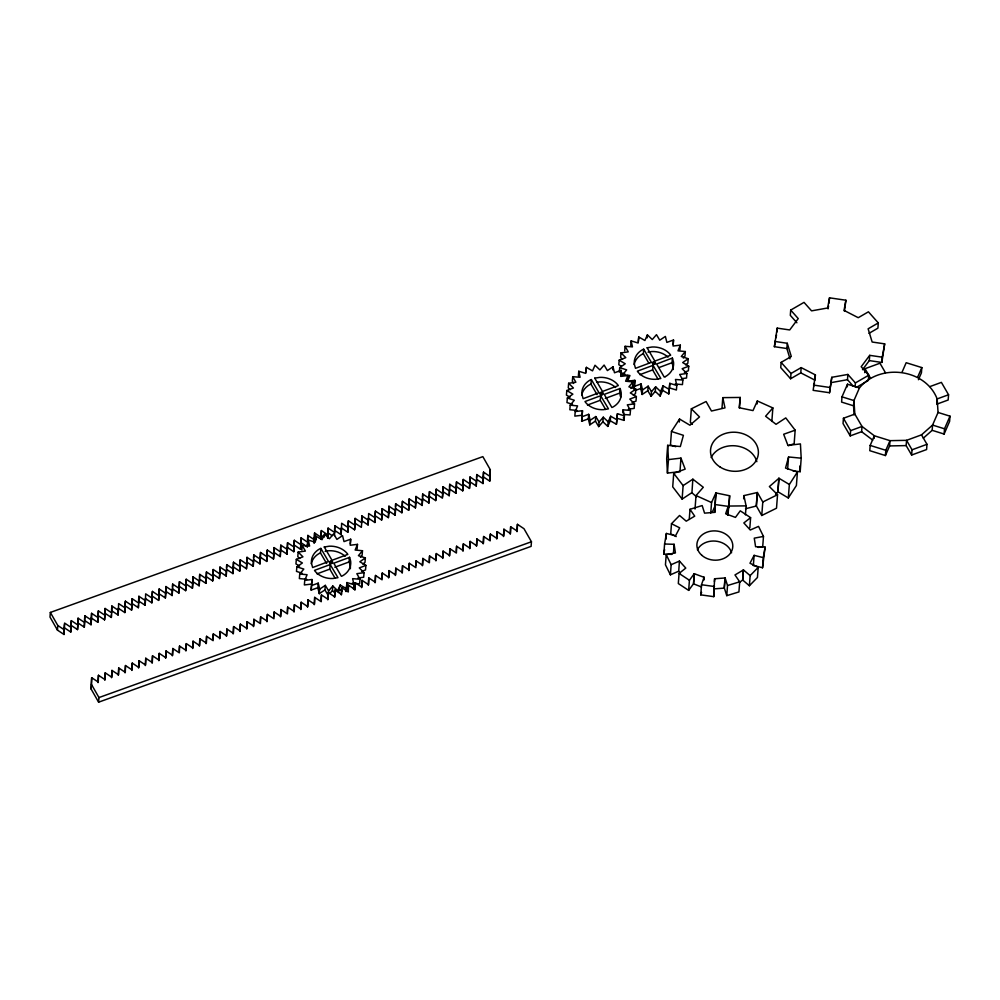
<?xml version="1.0" encoding="UTF-8"?>
<svg xmlns="http://www.w3.org/2000/svg" width="1000" height="1000" viewBox="0 0 1000 1000"><rect width="100%" height="100%" fill="white"/><g stroke="black" fill="none" stroke-linecap="round" stroke-linejoin="round"><path stroke-width="1.5" d="M671.988 554.375L663.825 554.125L664.587 544L674.1 544.3L675.425 552.938L666.213 554.663L665.45 564.788L670.4 574.825L678.662 571.2M670.4 574.825L671.15 564.7L679.425 561.075L685.775 568.088L679.075 573.438L678.312 583.562L688.662 590.388L689.425 580.262L694.237 573.688L704.038 577.312L701.513 584.738L700.75 594.862L713.75 596.65L714.137 586M713.75 596.65L714.575 578.763L725.125 577.962L727.525 585.525L726.762 595.662L738.925 591.938L739.688 581.812L734.975 574.938L743.462 569.925L750.138 575.612L749.388 585.737L742.7 580.05L743.462 569.925M490.1 476.5L483.525 472.125L483.188 476.737L489.75 481.112L490.288 469.688L482.837 456.637L50.35 612.438L50 617.062L57.45 630.112L64.025 634.487L64.438 624.6M64.025 634.487L64.562 623.05L71.125 627.425L70.788 632.05L64.212 627.675M70.788 632.05L71.312 620.625L77.888 625L77.537 629.612L70.963 625.237M71.125 627.425L71.312 620.625M77.537 629.612L78.075 618.188L84.65 622.562L84.3 627.188L77.725 622.812M77.888 625L78.075 618.188M84.3 627.188L84.412 623.1M84.65 622.562L84.825 615.75L91.4 620.125L91.05 624.75L84.488 620.375L84.825 615.75M91.05 624.75L91.587 613.312L98.162 617.688L97.812 622.312L91.237 617.938M91.4 620.125L91.587 613.312M91.163 689.125L91.688 677.7L98.263 682.075L98.45 675.263L105.025 679.638L105.2 672.837L111.775 677.212L111.962 670.4L118.537 674.775L118.725 667.962L125.3 672.337L125.475 665.525L132.05 669.9L132.238 663.088L138.812 667.475L139 660.662L145.562 665.037L145.75 658.225L152.325 662.6L152.513 655.788L159.088 660.163L159.262 653.35L165.837 657.738L166.025 650.925L172.6 655.3L172.787 648.487L179.35 652.862L179.537 646.05L186.112 650.425L186.3 643.612L192.875 647.987L193.05 641.188L199.625 645.562L199.812 638.75L206.388 643.125L206.575 636.312L213.137 640.688L213.325 633.875L219.9 638.25L220.087 631.45L226.663 635.825L226.838 629.012L233.412 633.387L233.6 626.575L240.175 630.95L240.362 624.138L246.925 628.513L247.113 621.712L253.688 626.087L253.875 619.275L260.45 623.65L260.637 616.838L267.2 621.213L267.387 614.4L273.962 618.775L274.15 611.975L280.725 616.35L280.9 609.538L287.475 613.913L287.663 607.1L294.237 611.475L294.425 604.663L300.988 609.038L301.175 602.238L307.75 606.613L307.938 599.8L314.513 604.175L314.688 597.362L321.262 601.737L321.45 594.925L328.025 599.3L328.212 592.5L334.775 596.875L334.963 590.062L341.538 594.438L341.725 587.625L348.3 592L348.475 585.188L355.05 589.562L355.238 582.762L361.812 587.137L362 580.325L368.562 584.7L368.75 577.888L375.325 582.263L375.513 575.45L382.088 579.825L382.262 573.025L388.837 577.4L389.025 570.588L395.6 574.963L395.788 568.15L402.362 572.525L402.537 565.712L409.113 570.087L409.3 563.288L415.875 567.663L416.062 560.85L422.625 565.225L422.812 558.413L429.387 562.788L429.575 555.975L436.15 560.35L436.325 553.55L442.9 557.925L443.088 551.112L449.663 555.487L449.85 548.675L456.413 553.05L456.6 546.237L463.175 550.612L463.363 543.812L469.938 548.188L470.112 541.375L476.688 545.75L476.875 538.938L483.45 543.312L483.638 536.5L490.2 540.875L490.387 534.075L496.962 538.45L497.15 531.638L503.725 536.013L503.9 529.2L510.475 533.575L510.662 526.763L517.238 531.138L517.425 524.325L523.987 528.713L531.45 541.75L531.1 546.375L98.612 702.175L91.163 689.125L91.688 677.7M97.812 622.312L98.35 610.887L104.913 615.262L104.575 619.875L98 615.5M98.162 617.688L98.35 610.887M98.025 682.613L98.45 675.263M104.575 619.875L105.1 608.45L111.675 612.825L111.325 617.45L104.75 613.075M104.913 615.262L105.1 608.45M104.787 680.175L105.2 672.837M111.325 617.45L111.4 614.725M111.675 612.825L111.862 606.013L118.438 610.388L118.088 615.013L111.512 610.638L111.862 606.013M111.538 677.738L111.962 670.4M118.088 615.013L118.275 608.2L124.838 612.575L125.375 601.15L131.95 605.525L131.6 610.138L125.025 605.763L125.375 601.15M118.438 610.388L118.612 603.575L125.188 607.95M118.3 675.312L118.725 667.962M124.838 612.575L125.025 605.763M125.062 672.875L125.475 665.525M131.6 610.138L132.137 598.713L138.713 603.088L138.363 607.712L131.788 603.337M131.95 605.525L132.137 598.713M131.812 670.438L132.238 663.088M138.363 607.712L138.438 604.987M138.713 603.088L138.887 596.275L145.463 600.65L145.113 605.275L138.55 600.9L138.887 596.275M138.575 668L139 660.662M145.113 605.275L145.3 598.462L151.875 602.837L152.413 591.413L158.975 595.788L158.637 600.4L152.062 596.025L152.413 591.413M145.463 600.65L145.65 593.837L152.225 598.212M145.325 665.575L145.75 658.225M151.875 602.837L152.062 596.025M152.088 663.138L152.513 655.788M158.637 600.4L159.162 588.975L165.738 593.35L165.387 597.975L158.812 593.6M158.975 595.788L159.162 588.975M158.85 660.7L159.262 653.35M165.387 597.975L165.925 586.538L172.5 590.913L172.15 595.538L165.575 591.163M165.738 593.35L165.925 586.538M165.6 658.263L166.025 650.925M172.15 595.538L172.3 590.087M172.5 590.913L172.675 584.1L179.25 588.475L178.9 593.1L172.338 588.725M172.362 655.837L172.787 648.487M178.9 593.1L179.438 581.675L186.012 586.05L185.662 590.662L179.088 586.287M179.25 588.475L179.438 581.675M185.662 590.662L186.2 579.237L192.763 583.612L192.425 588.237L185.85 583.862M186.012 586.05L186.2 579.237M185.875 650.962L186.3 643.612M192.425 588.237L192.95 576.8L199.525 581.175L199.175 585.8L192.6 581.425M192.763 583.612L192.95 576.8M192.638 648.525L193.05 641.188M199.175 585.8L199.288 581.712M199.525 581.175L199.713 574.362L206.287 578.737L205.938 583.362L199.363 578.987M199.387 646.1L199.812 638.75M205.938 583.362L206.462 571.938L213.038 576.312L212.688 580.925L206.125 576.55M206.287 578.737L206.462 571.938M206.15 643.662L206.575 636.312M212.688 580.925L213.225 569.5L219.8 573.875L219.45 578.5L212.875 574.113M213.038 576.312L213.225 569.5M219.45 578.5L219.988 567.062L226.55 571.438L226.213 576.062L219.638 571.688M219.8 573.875L219.988 567.062M219.662 638.787L220.087 631.45M226.213 576.062L226.325 571.975M226.55 571.438L226.737 564.625L233.312 569L232.963 573.625L226.388 569.25M226.425 636.362L226.838 629.012M232.963 573.625L233.5 562.2L240.075 566.575L239.725 571.188L233.15 566.812M233.312 569L233.5 562.2M233.175 633.925L233.6 626.575M239.725 571.188L240.25 559.763L246.825 564.138L246.475 568.763L239.913 564.375M240.075 566.575L240.25 559.763M239.938 631.487L240.362 624.138M246.475 568.763L247.013 557.325L253.588 561.7L253.238 566.325L246.663 561.95M246.825 564.138L247.013 557.325M246.7 629.05L247.113 621.712M253.238 566.325L253.35 562.238M253.588 561.7L253.775 554.888L260.338 559.263L260 563.888L253.425 559.513M253.45 626.625L253.875 619.275M260 563.888L260.525 552.463L267.1 556.838L266.75 561.45L260.175 557.075M260.338 559.263L260.525 552.463M266.75 561.45L267.288 550.025L273.863 554.4L273.512 559.012L266.938 554.637M267.1 556.838L267.288 550.025M266.962 621.75L267.387 614.4M273.512 559.012L274.037 547.587L280.613 551.962L280.275 556.587L273.7 552.212M273.863 554.4L274.037 547.587M280.275 556.587L280.338 553.862M280.613 551.962L280.8 545.15L287.375 549.525L287.025 554.15L280.45 549.775L280.8 545.15M280.487 616.888L280.9 609.538M287.025 554.15L287.562 542.725L294.137 547.1L293.788 551.712L287.213 547.337M287.375 549.525L287.562 542.725M293.788 551.712L294.312 540.288L300.887 544.663L300.538 549.275L293.975 544.9M294.137 547.1L294.312 540.288M294 612.013L294.425 604.663M300.538 549.275L301.075 537.85L307.65 542.225L307.3 546.85L300.725 542.475M300.887 544.663L301.075 537.85M300.75 609.575L301.175 602.238M307.3 546.85L307.375 544.125M307.65 542.225L307.838 535.413L314.4 539.788L314.175 542.875M307.512 607.137L307.938 599.8M314.1 543.05L314.587 532.975L321.163 537.362L321.35 530.55L327.925 534.925L327.688 538M314.4 539.788L314.587 532.975M314.275 604.712L314.688 597.362M320.887 539.25L321.35 530.55M327.612 538.175L328.1 528.112L334.675 532.487L334.45 535.562M327.925 534.925L328.1 528.112M327.788 599.837L328.212 592.5M334.675 532.487L334.862 525.675L341.438 530.05L341.087 534.675L334.513 530.3L334.862 525.675M334.538 597.4L334.963 590.062M341.087 534.675L341.275 527.863L347.85 532.238L348.375 520.812L354.95 525.188L354.6 529.8L348.025 525.425L348.375 520.812M341.438 530.05L341.625 523.237L348.188 527.612M341.3 594.975L341.725 587.625M347.85 532.238L348.025 525.425M354.6 529.8L355.138 518.375L361.712 522.75L361.362 527.375L354.787 523M354.95 525.188L355.138 518.375M354.812 590.1L355.238 582.762M361.712 522.75L361.887 515.938L368.462 520.312L368.113 524.938L361.55 520.562L361.887 515.938M361.575 587.663L362 580.325M368.113 524.938L368.3 518.125L374.875 522.5L375.412 511.075L381.975 515.45L381.637 520.062L375.062 515.688L375.412 511.075M368.462 520.312L368.65 513.5L375.225 517.875M368.338 585.237L368.75 577.888M374.875 522.5L375.062 515.688M375.087 582.8L375.513 575.45M381.637 520.062L382.163 508.638L388.738 513.013L388.387 517.638L381.812 513.263M381.975 515.45L382.163 508.638M388.387 517.638L388.925 506.2L395.5 510.575L395.15 515.2L388.575 510.825M388.738 513.013L388.925 506.2M388.6 577.925L389.025 570.588M395.15 515.2L395.3 509.75M395.5 510.575L395.675 503.762L402.25 508.137L401.9 512.762L395.337 508.387M395.363 575.5L395.788 568.15M401.9 512.762L402.438 501.337L409.012 505.712L408.663 510.325L402.088 505.95M402.25 508.137L402.438 501.337M402.125 573.062L402.537 565.712M408.663 510.325L409.2 498.9L415.763 503.275L415.425 507.9L408.85 503.525M409.012 505.712L409.2 498.9M408.875 570.625L409.3 563.288M415.425 507.9L415.95 496.463L422.525 500.838L422.175 505.462L415.6 501.087M415.763 503.275L415.95 496.463M422.175 505.462L422.325 500.012M422.525 500.838L422.713 494.025L429.288 498.4L428.938 503.025L422.362 498.65M422.388 565.763L422.812 558.413M428.938 503.025L429.462 491.6L436.037 495.975L435.7 500.588L429.125 496.213M429.288 498.4L429.462 491.6M435.7 500.588L436.225 489.162L442.8 493.537L442.45 498.162L435.875 493.787M436.037 495.975L436.225 489.162M435.913 560.887L436.325 553.55M442.488 496.8L442.987 486.725L449.562 491.1L449.212 495.725L442.638 491.35M442.8 493.537L442.987 486.725M442.663 558.45L443.088 551.112M449.212 495.725L449.325 491.637M449.562 491.1L449.738 484.288L456.312 488.663L455.962 493.288L449.4 488.913M449.425 556.025L449.85 548.675M455.962 493.288L456.5 481.863L463.075 486.238L462.725 490.85L456.15 486.475M456.312 488.663L456.5 481.863M462.725 490.85L463.263 479.425L469.825 483.8L469.487 488.425L462.912 484.05M463.075 486.238L463.263 479.425M462.938 551.15L463.363 543.812M469.487 488.425L470.012 476.987L476.587 481.362L476.238 485.988L469.663 481.613M469.825 483.8L470.012 476.987M469.7 548.713L470.112 541.375M476.238 485.988L476.35 481.9M476.587 481.362L476.775 474.55L483.35 478.925L483 483.55L476.425 479.175M476.45 546.287L476.875 538.938M483 483.55L483.188 476.737M483.35 478.925L483.525 472.125M483.212 543.85L483.638 536.5M489.75 481.112L490.288 469.688M496.725 538.975L497.15 531.638M503.488 536.55L503.9 529.2M510.238 534.113L510.662 526.763M517 531.675L517.425 524.325M57.45 630.112L57.8 625.487L50.35 612.438M98.612 702.175L98.963 697.562L91.5 684.513M172.45 587.188L172.675 584.1M179.188 650.675L179.537 646.05M199.475 577.45L199.713 574.362M212.975 638.5L213.325 633.875M226.513 567.712L226.737 564.625M253.538 557.975L253.775 554.888M260.287 621.462L260.637 616.838M273.8 616.587L274.15 611.975M287.312 611.725L287.663 607.1M307.488 540.037L307.838 535.413M311.163 590.112L311.55 585.55L318.225 583.15L317.838 587.7L311.163 590.112L312 579.513L304.75 580.4L304.363 584.95L311.625 584.075L312 579.513M321.1 599.55L321.45 594.925M307.913 544.65L308.288 540.087L315.287 542.212L315.9 536.188L322.038 539.7L324.538 534.062L329.425 538.737L333.625 533.875L336.912 539.388L342.537 535.625L344.012 541.6L350.675 539.2L350.225 545.237L357.488 544.362L357.1 548.913M348.137 589.812L348.475 585.188M381.925 577.638L382.262 573.025M395.45 506.85L395.675 503.762M415.712 565.462L416.062 560.85M422.475 497.113L422.713 494.025M429.225 560.6L429.575 555.975M449.513 487.375L449.738 484.288M456.25 550.862L456.6 546.237M476.538 477.638L476.775 474.55M490.037 538.688L490.387 534.075M581.65 421.275L582.025 416.725L588.7 414.312L588.312 418.875L581.65 421.275L582.487 410.688L575.225 411.562L574.837 416.125L582.1 415.25L582.487 410.688M578.387 375.825L578.775 371.262L585.763 373.375L586.375 367.362L592.525 370.875L595.013 365.238L599.9 369.913L604.1 365.05L607.388 370.562L613.025 366.8L614.487 372.775L621.163 370.375L620.7 376.413L627.962 375.525L627.575 380.087M634.25 387.887L634.85 380.312L627.6 381.2L629.938 375.513L622.587 374.812L626.663 369.875L619.712 367.638L619.338 372.2M634.15 389.387L634.85 380.312M630.763 345.45L631.15 340.887L638.138 343.013L638.75 336.987L644.9 340.5L647.387 334.862L652.275 339.538L656.475 334.675L659.762 340.188L665.387 336.425L666.862 342.4L673.525 340L673.075 346.037L680.337 345.15L679.95 349.712M675.75 446.7L670.45 444.988L671.462 431.488L683.4 435.325L680.325 446.538L667.688 445.325L666.675 458.825L667.438 473.1L679.938 471.613M667.438 473.1L668.462 459.6L667.688 445.325M665.95 539.237L666.388 533.45L675.562 535.737L679.7 527.85L671.488 523.713L679.55 515.475L686.225 521.175L694.712 516.15L690 509.288L702.163 505.562L704.562 513.138L715.113 512.325L715.175 504.562L728.175 506.362L727.525 515.037M668.462 459.6L680.95 458.113L685.163 469.137L673.725 473.338L672.712 486.838L682.113 499.1L691.825 492.7M671.488 523.713L670.725 533.85L676.2 536.6M679.312 422.038L679.538 419.038L689.938 425.225L699.513 416.938L691.35 408.812L706.1 401.512L711.475 411.025L724.987 407.887L722.788 397.638L740.263 397.45L739.475 407.95M673.45 553.062L674.1 544.3M679.963 471.725L680.95 458.113M682.113 499.1L683.125 485.6L673.725 473.338M680.413 573.538L678.725 571.275L679.425 561.075M691.35 408.812L690.337 422.312L692.375 424.338M689.25 519.412L690 509.288M696.538 496.838L691.925 492.788L692.85 479.188L683.125 485.6M695.013 509.062L696.025 495.562L703.3 487.262L692.85 479.188M688.662 590.388L693.475 583.812L694.237 573.688M701.538 586.975L693.575 583.862L694.425 573.787M703.938 577.288L703.713 580.175L704.038 577.312M710.763 513.038L711.55 502.537L715.888 492.925L729.725 495.775L727.95 515.062M722 408.137L722.788 397.638M715.888 492.925L714.862 506.425L712.387 511.925M714.638 511.8L716.012 492.962M714.463 581.663L714.675 578.775M728.825 507.775L729.587 495.763M713.7 588.888L724.163 588.125L725.025 577.975M725.125 577.962L724.362 588.088L726.762 595.662M743.662 498.625L743.888 495.625L757.412 492.488L762.788 502L761.762 515.5L776.513 508.2L777.537 494.7L769.375 486.562L778.95 478.275L789.35 484.475L788.325 497.975L777.938 491.775L778.95 478.275M743.812 498.6L744.038 495.6M745.425 514.875L746.1 505.875L743.888 495.625M739.262 582.438L742.625 580.1L743.388 569.975M757.113 403.963L757.337 400.962L772.862 407.938L771.838 421.45M749.85 527.788L750.612 517.65L740.263 510.825L735.45 517.4L725.65 513.775L728.175 506.362M745.525 508.75L756.275 506.025L757.288 492.525L756.4 505.988L761.762 515.5M753.337 565.562L754.125 555.35L763.3 557.638L762.537 567.762L753.388 565.4M790.013 358.812L786.875 348.525L774.362 346.688L777.2 328.125L789.712 329.95L798.238 318.575L790.7 310.087L804.025 302.375L811.562 310.863L827.638 307.987L829.5 297.825L845.9 300.225L844.438 311.288M754.125 555.35L749.987 563.237L758.2 567.375L757.438 577.5L749.388 585.737M776.9 332.062L777.2 328.125M750.612 517.65L743.838 522.938L750.263 530.013L758.538 526.388L763.475 536.425L762.712 546.55L758.112 547.413M763.475 536.425L754.262 538.15L755.588 546.712L765.1 547.087L762.537 567.762M774.762 341.438L787.275 343.275L791.3 356.488L781.137 362.375L780.738 367.638L790.612 378.75L800.775 372.863L801.175 367.6L815.387 374.913L815 380.175L800.775 372.863M786.875 348.525L787.275 343.275M790.7 310.087L790.312 315.35L796.9 322.775M777.85 491.875L778.863 478.375M790.612 378.75L791 373.488L781.137 362.375M787.638 469.087L788.562 456.962L801.2 458.188L800.188 471.688L793.162 471.012M772.862 407.938L765.588 416.238L776.038 424.312L785.763 417.9L795.163 430.175L794.15 443.675L788.4 445.712M788.55 457.088L785.537 468.075L797.412 472.025L796.4 485.525L788.325 497.975M815.387 374.913L813.138 390.337L829.525 392.738L831.787 377.312L847.875 374.438L855.4 382.925L855.113 386.863M829.1 303.075L829.5 297.825M829.525 392.738L831.787 377.312M923.325 438.162L932.175 430.325L932.562 425.075L938.062 412.45L937.15 398.925C925.438 368.413 879.575 363.075 859.425 387.938L847.487 384.212L841.988 396.838L841.6 402.088L853.538 405.812L854.137 414.837M859.425 387.938L853.938 400.562L854.837 414.087L843.438 418.263L843.037 423.525L850.212 435.887L861.625 431.712L872.738 440.112M853.125 386.062L847.475 379.7L847.875 374.438M847.288 386.85L847.487 384.212M850.212 435.887L850.612 430.637L843.438 418.263M853.538 405.812L853.938 400.562L841.988 396.838M864.712 372.65L865.013 368.7L879.95 363.225L885.425 372.675M861.625 431.712L862.013 426.45L854.837 414.087M869.312 360.6L869.712 355.35L882.237 357.175L881.838 362.438L869.312 360.6L862.5 369.7M869.712 355.35L861.188 366.725L868.725 375.213L868.325 380.462L856.338 387.413M845.9 300.225L844.038 310.387L858.25 317.7L868.425 311.812L878.3 322.925L877.9 328.175L869 333.338M874.163 438.413L874.362 435.788L870.175 445.425L869.775 450.675L885.413 455.55L889.613 445.925L890.013 440.662L874.362 435.788L862.013 426.45L850.612 430.637M878.3 322.925L868.125 328.812L872.15 342.025L884.675 343.862L881.838 362.438M885.413 455.55L885.812 450.3L890.013 440.662L906.562 440.337L921.5 434.862L932.562 425.075L944.513 428.8L944.112 434.05L932.175 430.325M911.637 455.037L906.162 445.6L906.562 440.337L912.038 449.787L911.637 455.037L926.587 449.562L926.988 444.312L921.5 434.862M901.988 372.35L906.175 362.713L921.825 367.587L921.425 372.85L918.425 379.725M948.562 394.75L948.162 400L936.75 404.188L937.15 398.925L948.562 394.75L941.388 382.375L929.975 386.562M938.062 412.45L950 416.175L949.6 421.438L944.112 434.05M308.288 540.087L309.613 546.087L302.25 545.513L305.387 551.075L298.163 552.087L302.938 556.838L296.325 559.362L295.95 563.913L299.587 566.087M296.325 559.362L302.387 562.975L296.863 566.838L296.488 571.4L302.038 573.188M298.163 552.087L297.787 556.65L299.688 558.55M296.863 566.838L303.812 569.075L299.738 574.012L299.35 578.575L306.7 579.275M301.863 550.075L302.25 545.513M315.512 540.75L315.9 536.188M326.613 563.488L320.475 552.938L320.863 548.387L319.675 548.875A19.737 16.175 4.8 0 0 311.488 563.375L312.638 567.525L328.525 561.562L320.863 548.387M319.688 589.125L325.312 585.363L324.938 589.925L319.3 593.675L319.688 589.125L318.225 583.15M324.275 537.1L324.538 534.062M335.15 578.325L329.8 569.113L330.188 564.562L314.525 570.363L315.113 571.3A19.675 16.125 4.8 0 0 332.987 578.5L337.975 577.675L330.188 564.562M325.312 585.363L328.6 590.875L328.225 595.438L324.938 589.925M329.9 593.488L332.425 590.575L332.812 586.013L337.688 590.688L340.188 585.05L346.337 588.562L346.075 591.6L346.938 582.55L353.938 584.663L353.55 589.225M338.55 592.425L340.188 585.05M346.562 587.1L346.938 582.55M350.288 543.763L350.675 539.2M350.325 568.75A19.675 16.125 4.8 0 0 350.3 565.938C348.938 563.775 348.562 550.737 350.675 561.375A19.675 16.125 4.8 0 1 342.512 575.837L341.388 576.3L333.787 563.212L349.6 557.35M357.9 578.025L363.675 577.225L364.062 572.663L356.838 573.675L359.988 579.237L359.6 583.8L352.238 583.225M357.488 544.362L355.138 550.037L362.488 550.737L362.113 555.3L360.475 557.275M362.488 550.737L358.413 555.675L365.363 557.913L364.975 562.475L362.762 564.012M365.363 557.913L359.837 561.775L365.9 565.388L365.513 569.95L361.55 571.462M578.775 371.262L580.087 377.262L572.725 376.688L575.875 382.25L568.65 383.263L573.413 388.013L566.812 390.538L566.425 395.087L570.062 397.262M566.812 390.538L572.875 394.15L567.35 398.013L566.962 402.562L572.525 404.363M568.65 383.263L568.263 387.812L570.175 389.712M567.35 398.013L574.288 400.25L570.212 405.188L569.837 409.738L577.188 410.45M572.725 376.688L572.337 381.25L573.6 383.475M585.988 371.912L586.375 367.362M597.087 394.663L590.962 384.113L591.35 379.562L590.15 380.037A19.737 16.175 4.8 0 0 581.962 394.55L583.125 398.7L599 392.738L591.35 379.562M590.175 420.3L595.8 416.538L595.413 421.087L589.788 424.85L590.175 420.3L588.7 414.312M605.625 409.487L600.275 400.288L600.662 395.725L585 401.538L585.6 402.463A19.675 16.125 4.8 0 0 603.462 409.675L608.462 408.85L600.662 395.725M602.9 421.737L607.788 426.413L608.175 421.863L603.288 417.188L602.9 421.737L598.7 426.6L599.087 422.05L595.8 416.538M612.762 369.837L613.025 366.8M610.275 420.775L610.662 416.225L616.812 419.738L616.425 424.3L610.275 420.775L607.788 426.413M631.15 340.887L632.463 346.887L625.1 346.312L628.25 351.875L621.013 352.887L625.788 357.638L619.188 360.163L618.8 364.712L621.225 366.163M621.013 352.887L620.638 357.438L622.537 359.35M617.038 418.275L617.425 413.713L624.412 415.838L624.038 420.387L617.038 418.275L616.425 424.3M620.775 374.938L621.163 370.375M620.775 397.113C619.412 394.95 619.05 381.912 621.163 392.55A19.675 16.125 4.8 0 1 613 407.013L611.875 407.475L604.263 394.387L620.075 388.512M624.712 350.875L625.1 346.312M622.85 412.875L623.1 409.837L630.462 410.412L630.075 414.963L624.188 414.513M627.962 375.525L625.625 381.213L632.975 381.912L632.587 386.475L630.962 388.45M638.362 341.55L638.75 336.987M632.038 402.638L636 401.125L636.375 396.562L629.775 399.087L634.538 403.837L634.163 408.4L628.375 409.2M632.975 381.912L628.9 386.85L635.837 389.087L635.462 393.638L633.25 395.188M648.7 362.975L643.337 353.738L643.713 349.188L642.525 349.675A19.737 16.175 4.8 0 0 634.338 364.175L635.487 368.325L651.375 362.362L643.713 349.188M642.163 394.475L642.537 389.925L648.162 386.163L647.788 390.725L642.163 394.475L640.688 388.5L641.075 383.95L634.4 386.35M647.125 337.9L647.387 334.862M658 379.113L652.65 369.913L653.037 365.363L637.375 371.163L637.962 372.1A19.675 16.125 4.8 0 0 655.837 379.3L660.825 378.475L653.037 365.363M655.275 391.362L660.163 396.037L660.55 391.488L655.662 386.812L655.275 391.362L651.075 396.238L651.462 391.675L648.162 386.163M662.65 390.412L663.037 385.85L669.188 389.363L668.8 393.925L662.65 390.412L660.163 396.037M676.787 385.462L669.788 383.338L669.412 387.9L676.4 390.012L676.787 385.462L675.475 379.462L682.837 380.037L682.45 384.6L675.088 384.025M673.15 344.562L673.525 340M673.175 369.55A19.675 16.125 4.8 0 0 673.15 366.737L672.025 362.713L672.412 358.162M680.337 345.15L677.987 350.838L685.337 351.538L684.963 356.1L683.325 358.075M684.4 372.262L688.363 370.75L688.75 366.188L682.15 368.713L686.912 373.462L686.525 378.025L682.188 378.625M685.337 351.538L681.275 356.475L688.213 358.713L687.825 363.275L685.612 364.812M616.812 419.738L617.425 413.713M668.8 393.925L669.788 383.338M740.263 397.45L739.163 407.738L753 410.588L757.337 400.962M664.587 544L666.388 533.45M663.825 554.125L664.6 549.612M763.3 557.638L765.1 547.087M774.362 346.688L775.45 340.775M775.987 337.812L776.525 334.862M813.925 385.975L814.463 383.075M828.037 308.888L828.575 305.975M882.237 357.175L884.675 343.862M700.75 594.862L701.6 592.388M304.75 580.4L307.087 574.712L299.738 574.012M575.225 411.562L577.575 405.887L570.212 405.188M917.625 377.225L921.825 367.587M944.513 428.8L950 416.175M608.175 421.863L610.662 416.225M660.55 391.488L663.037 385.85M671.462 431.488L679.538 419.038M789.35 484.475L797.412 472.025M328.6 590.875L332.812 586.013M599.087 422.05L603.288 417.188M651.462 391.675L655.662 386.812M777.938 491.775L775.537 494.312M750.138 575.612L758.2 567.375M619.712 367.638L625.25 363.775L619.188 360.163M635.837 389.087L630.312 392.95L636.375 396.562M688.213 358.713L682.688 362.575L688.75 366.188M791 373.488L801.175 367.6M855.4 382.925L868.725 375.213M762.788 502L777.537 494.7M643.337 353.738L642.15 354.225A19.737 16.175 4.8 0 0 634.138 364.513M594.7 378.175L599.712 377.375A19.737 16.175 4.8 0 1 617.65 384.6L618.3 385.588L602.487 391.45L594.763 378.162M590.962 384.113L589.775 384.6A19.737 16.175 4.8 0 0 581.763 394.888M320.475 552.938L319.288 553.425A19.737 16.175 4.8 0 0 311.288 563.713M365.9 565.388L359.288 567.913L364.062 572.663M652.625 363.675L655.312 362.675M639.837 374.663L652.65 369.913M659.125 367.5L672.025 362.713M600.25 394.05L602.938 393.05M587.463 405.037L600.275 400.288M605.312 398.413L619.663 393.088M329.762 562.875L332.463 561.875M316.988 573.862L329.8 569.113M334.837 567.238L349.175 561.912M912.038 449.787L926.988 444.312M635.35 390.425L640.688 388.5M98.963 697.562L531.45 541.75M795.163 430.175L783.662 434.263L787.938 445.4L800.425 443.913L801.2 458.188M727.525 585.525L739.688 581.812M831.388 382.575L847.475 379.7M647.987 352.15L651.7 351.55A19.737 16.175 4.8 0 1 668.012 357.1M596.862 382.325L599.338 381.925A19.737 16.175 4.8 0 1 615.638 387.463M325.138 551.35L328.85 550.75A19.737 16.175 4.8 0 1 345.163 556.3M686.912 373.462L679.688 374.475L682.837 380.037M634.538 403.837L627.312 404.85L630.462 410.412M889.613 445.925L906.162 445.6M728.625 506.05L746.1 505.875M359.988 579.237L352.625 578.663L353.938 584.663M701.513 584.738L714.513 586.525M813.525 385.075L829.925 387.488M870.175 445.425L885.812 450.3M715.4 506.6L714.737 506.388M620.725 372.638L624.888 373.988M696.025 495.562L711.55 502.537M339.8 589.612L342.262 591.013M679.075 573.438L689.425 580.262M327.762 532.737L332.137 535.65M321 535.163L323.188 536.625M314.237 537.6L316.438 539.062M57.8 625.487L64.375 629.862M332.425 590.575L335.35 593.375M647.788 390.725L651.075 396.238M595.413 421.087L598.7 426.6M865.013 368.7L870.487 378.15M653.312 362.05A1.5 1.225 4.8 0 1 655.45 363.3A1.5 1.225 4.8 0 1 653.125 364.162A1.5 1.225 4.8 0 1 653.312 362.05L654.613 364.3M600.938 392.425A1.5 1.225 4.8 0 1 603.088 393.675A1.5 1.225 4.8 0 1 600.75 394.538A1.5 1.225 4.8 0 1 600.938 392.425L602.25 394.675M330.462 561.25A1.5 1.225 4.8 0 1 332.6 562.5A1.5 1.225 4.8 0 1 330.275 563.375A1.5 1.225 4.8 0 1 330.462 561.25L331.763 563.5M666.213 554.663L671.15 564.7M641.075 383.95L642.537 389.925M588.312 418.875L589.788 424.85M317.838 587.7L319.3 593.675M623.1 409.837L624.412 415.838M623.375 417.388L624.038 420.387M799.875 465.975L800.188 471.688M711.137 457.55A23.975 19.525 4.3 0 1 735.337 445.825A23.975 19.525 4.3 0 1 756.838 461.688M697.4 549.8A17.988 14.638 4.3 0 1 715.438 541.1A17.988 14.638 4.3 0 1 731.575 552.775M647.125 347.788L652.087 347A19.737 16.175 4.8 0 1 670.025 354.225L670.662 355.225L654.862 361.087L647.138 347.8M665.362 376.637L664.237 377.1L656.637 364.012L672.375 358.038L673.538 362.175A19.675 16.125 4.8 0 1 665.362 376.637M324.275 546.987L332.013 560.288L347.812 554.425L347.175 553.425A19.737 16.175 4.8 0 0 329.237 546.2L324.225 547.013M720.212 467.113A23.975 19.525 4.3 0 0 758.25 454.55A23.975 19.525 4.3 0 0 724.875 433.6A23.975 19.525 4.3 0 0 720.212 467.113M701.737 555.237A17.988 14.638 4.3 0 0 732.038 550.225A17.988 14.638 4.3 0 0 710.75 531.175A17.988 14.638 4.3 0 0 701.737 555.237"/></g></svg>
